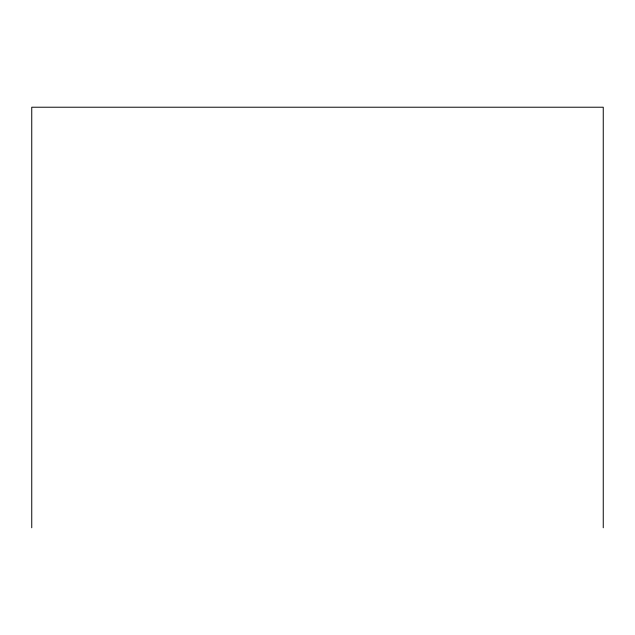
<?xml version="1.0" encoding="UTF-8"?>
<svg xmlns="http://www.w3.org/2000/svg" width="635" height="635" viewBox="0 0 635 635"><rect width="100%" height="100%" fill="white"/><g stroke="black" fill="none" stroke-linecap="round" stroke-linejoin="round"><path stroke-width="0.95" d="M603.25 527.78L603.25 107.22L31.75 107.22L31.75 527.78"/></g></svg>
